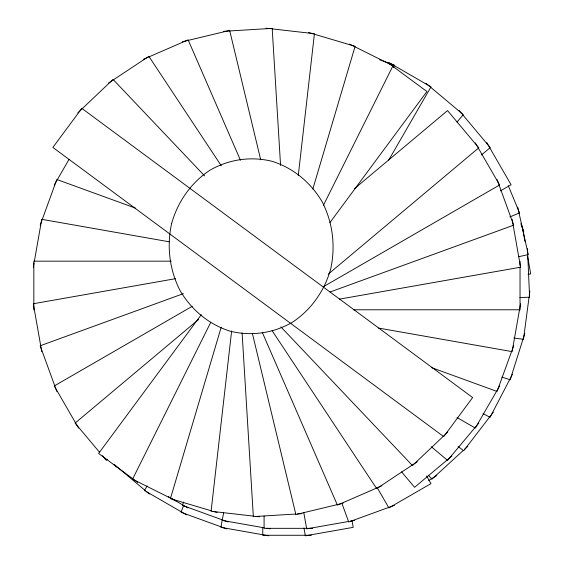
<?xml version="1.0" encoding="UTF-8"?>
<svg xmlns="http://www.w3.org/2000/svg" width="564" height="564" viewBox="0 0 564 564"><rect width="100%" height="100%" fill="white"/><g stroke="black" fill="none" stroke-linecap="round" stroke-linejoin="round"><path stroke-width="0.85" d="M231.628 330.998L211.091 511.273L253.356 516.088M298.286 175.475L314.437 33.706L272.165 28.891M529.06 297.136L523.505 339.309L513.896 338.047M529.286 295.409L529.85 291.109M33.311 267.202L34.066 262.923M34.362 261.217L41.75 219.318L169.263 241.801M222.286 519.55L220.905 527.354L268.788 535.8M223.619 512.613L222.244 520.417L264.135 527.805M520.565 303.742L512.126 351.626L378.543 328.072M221.194 327.233L170.413 498.675L211.204 510.758M312.837 189.032L355.116 46.304L308.501 32.493M524.816 333.394L510.194 379.762L501.798 377.119M40.185 225.17L56.816 179.486L135.445 208.102M183.61 502.052L182.405 505.358L228.096 521.989M183.483 505.675L181.072 512.295L226.763 528.926M393.482 67.595L394.384 65.107L379.699 59.763M513.691 345.774L497.06 391.458L431.679 367.665M210.746 322.34L132.54 479.203L176.046 500.895M323.426 205.296L392.988 65.776L349.476 44.084M512.514 374.165L490.067 417.297L483.031 413.631M54.25 184.978L69.012 159.408M147.105 485.971L144.462 490.546L186.564 514.854M388.723 160.084L431.002 86.856L388.892 62.548M499.626 385.966L475.311 428.076L457.009 417.508M201.306 314.67L98.622 453.449L137.701 482.368M329.982 222.519L426.906 91.53L387.82 62.611M493.317 412.185L463.721 450.756L458.13 446.469M457.051 122.057L463.284 114.633L426.039 83.38M478.787 423.113L447.534 460.358L431.34 446.766M77.79 112.885L113.061 79.418L204.612 175.89M447.738 432.094L412.467 465.561L280.9 326.916M463.333 450.396L431.968 479.132L428.4 475.24M464.616 449.219L467.817 446.286M198.563 319.506L75.082 423.113L99.638 452.377M354.425 188.721L447.534 110.586L478.787 147.831L328.326 274.09M107.689 459.223L106.335 460.358L102.429 455.698M481.48 154.952L490.25 147.592L458.997 110.347M451.82 456.072L414.575 487.324L401.554 471.807M108.316 83.19L148.861 56.351L221.292 165.795M417.212 461.789L376.667 488.621L272.144 330.708M428.725 480.577L436.776 475.445M192.317 306.259L54.25 385.966L78.558 428.076M323.419 286.709L499.626 184.978L475.311 142.868M500.402 190.9L511.083 184.738L486.774 142.629M143.531 59.248L188.122 39.861L240.454 160.211M381.99 485.731L337.406 505.118L262.246 332.267M509.793 216.95L519.557 212.91L508.256 185.634M183.37 293.654L40.185 345.774L56.816 391.458M329.947 292.046L513.691 225.17L497.06 179.486M394.384 505.358L348.7 521.989L342.073 503.779M182.376 41.778L229.654 30.428L260.702 159.76M343.152 503.201L295.874 514.544L252.489 333.832M518.795 256.69L528.256 254.597L517.731 207.129M175.566 278.665L33.311 303.742L41.75 351.626M339.274 299.167L520.565 267.202L512.126 219.318M528.087 274.358L530.689 273.9L527.678 256.796M348.566 521.474L306.668 528.863L303.763 512.38M350.279 521.171L354.552 520.417M223.654 31.33L272.186 28.362L280.576 165.506M295.804 514.023L253.342 516.617L242.104 332.88M297.538 513.917L301.867 513.649M519.909 297.588L529.589 297.165L527.467 248.59M171.244 261.16L33.84 261.16L33.84 309.784M353.565 309.784L520.036 309.784L520.036 267.237M312.71 528.334L264.086 528.334L264.086 516.004M311.37 535.271L262.753 535.271L262.753 527.347M266.13 28.2L270.445 28.694M255.943 516.384L259.398 516.779M266.702 528.256L270.121 528.863M212.868 511.252L217.027 512.486M168.354 496.63L169.856 497.504M172.112 498.802L187.904 507.917M145.434 490.673L114.175 464.447L116.466 467.055M146.76 491.794L149.425 494.022M426.596 475.981L431.002 483.609L388.892 507.917L377.006 487.324M520.847 223.711L523.815 231.867M522.25 226.016L524.964 241.406M351.992 520.417L353.219 527.354L305.336 535.8L303.961 527.996M520.036 261.16L520.036 265.503M171.618 223.52C166.634 246.031 169.454 269.564 179.845 290.171C190.977 309.446 208.553 324.3 229.837 331.096C251.029 336.482 273.399 333.239 292.314 322.319C311.25 309.847 324.568 290.728 330.68 268.986C335.658 246.475 332.845 222.942 322.453 202.335C311.321 183.067 293.745 168.206 272.461 161.417C251.269 156.024 228.899 159.274 209.977 170.187C191.048 182.658 177.723 201.778 171.618 223.52M81.808 108.344L52.882 147.43L443.72 436.635L472.639 397.549L81.808 108.344"/></g></svg>
